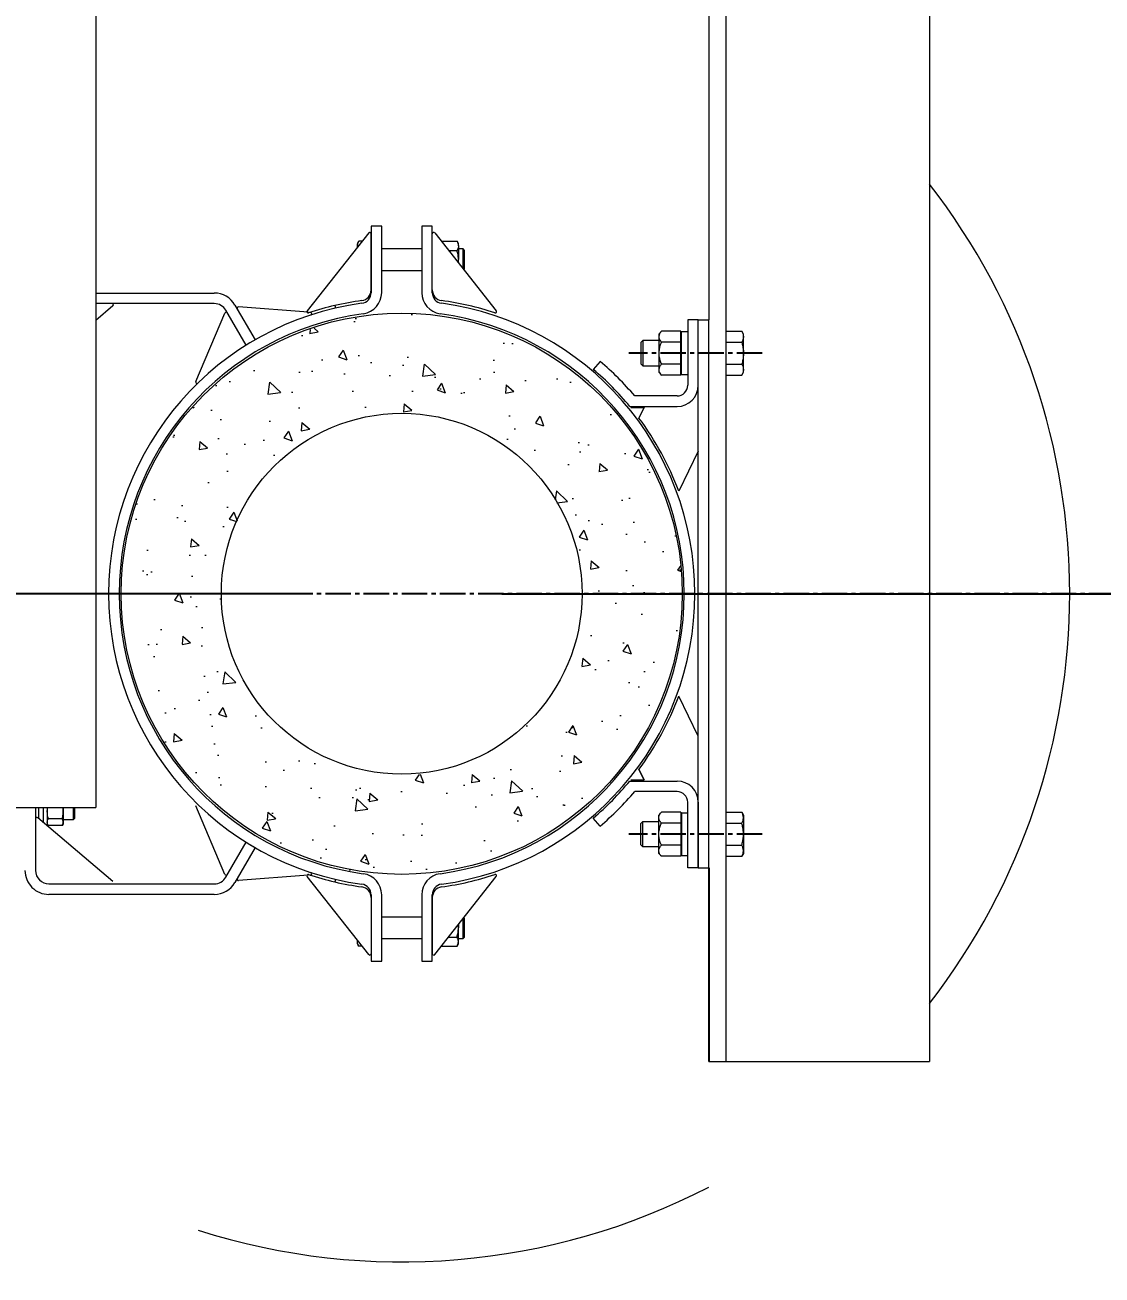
# Model space of a CAD drawing. Header units: millimetres. Extents: x 1587714 to 3094800, y -694377 to -413614.
# Drawn here: x 2046606 to 2047412, y -583527 to -582591 of the extents above; entities that cross this region are included whole.
import ezdxf

# ---------------------------------------------------------------- set-up
doc = ezdxf.new("R2010")
doc.units = ezdxf.units.MM
doc.linetypes.add('CENTER2', pattern=[28.575, 19.05, -3.175, 3.175, -3.175])
for name, color, linetype in [('0_EJES', 1, 'CENTER2'), ('M0_EQUIPOS', 7, 'Continuous'), ('M2_PLBULONES', 2, 'Continuous')]:
    doc.layers.add(name, color=color, linetype=linetype)
doc.styles.add('SIMPLEX', font='simplex.shx', dxfattribs={"width": 0.75})
doc.dimstyles.new('MSF-DIM1-50', dxfattribs={"dimscale": 50, "dimtxt": 3, "dimasz": 3.5, "dimexe": 1.5, "dimexo": 1.5, "dimgap": 1, "dimtad": 1, "dimdec": 3, "dimdsep": 46, "dimtxsty": 'SIMPLEX', "dimcen": 1.5, "dimclrd": 251, "dimclre": 251, "dimclrt": 7, "dimaunit": 1, "dimadec": 3, "dimazin": 0, "dimtfac": 1, "dimtdec": 3, "dimtmove": 0, "dimatfit": 3, "dimfxl": 1, "dimtolj": 1, "dimtzin": 0, "dimarcsym": 0})

# ---------------------------------------------------------------- blocks, each defined once
blk = doc.blocks.new('*D121')
at = {"color": 251, "lineweight": -2}
for p, q in [((2046962.72, -583017.06), (2049123.39, -583017.06)), ((2049048.39, -583192.06), (2049048.39, -584482.06)), ((2046962.72, -584657.06), (2049123.39, -584657.06))]:
    blk.add_line(p, q, dxfattribs=at)
at = {"color": 251}
for points in [[(2049019.22, -583192.06), (2049077.55, -583192.06), (2049048.39, -583017.06)], [(2049019.22, -584482.06), (2049077.55, -584482.06), (2049048.39, -584657.06)]]:
    blk.add_solid(points, dxfattribs=at)
at = {"layer": 'Defpoints', "color": 0}
for p in [(2046887.72, -583017.06), (2046887.72, -584657.06), (2049048.39, -584657.06)]:
    blk.add_point(p, dxfattribs=at)
at = {"color": 7, "insert": (2048923.39, -583837.06), "char_height": 150, "attachment_point": 5, "rotation": 90, "style": 'SIMPLEX'}
blk.add_mtext('\\A1;1640', dxfattribs=at)
blk = doc.blocks.new('*D122')
at = {"color": 251, "lineweight": -2}
for p, q in [((2046812.72, -583017.06), (2045192.72, -583017.06)), ((2045267.72, -583192.06), (2045267.72, -587982.06)), ((2046812.72, -588157.06), (2045192.72, -588157.06))]:
    blk.add_line(p, q, dxfattribs=at)
at = {"color": 251}
for points in [[(2045238.55, -583192.06), (2045296.88, -583192.06), (2045267.72, -583017.06)], [(2045238.55, -587982.06), (2045296.88, -587982.06), (2045267.72, -588157.06)]]:
    blk.add_solid(points, dxfattribs=at)
at = {"layer": 'Defpoints', "color": 0}
for p in [(2046887.72, -583017.06), (2045267.72, -588157.06), (2046887.72, -588157.06)]:
    blk.add_point(p, dxfattribs=at)
at = {"color": 7, "insert": (2045142.72, -585587.06), "char_height": 150, "attachment_point": 5, "rotation": 90, "style": 'SIMPLEX'}
blk.add_mtext('\\A1;5140', dxfattribs=at)

msp = doc.modelspace()

# ---------------------------------------------------------------- hatches: boundary and pattern name
at = {"layer": 'M0_EQUIPOS', "linetype": 'Continuous', "lineweight": 15}
h = msp.add_hatch(dxfattribs=at)
h.set_pattern_fill('AR-CONC', color=1, scale=0.4, angle=-90, style=0)
h.set_pattern_definition([(320, (2036675.454, -572427.037), (-6.37563, -72.87387), [7.62, -83.82]), (265, (2036675.454, -572427.04), (76.42266, 14.09713), [6.096, -67.056]), (10.451, (2036674.92, -572433.11), (70.04668, -58.777), [6.476, -71.236]), (316.1842, (2036695.77, -572427.04), (-16.81693, -108.4316), [11.43, -125.73]), (6.6356, (2036694.37, -572436.07), (98.9702, -94.9617), [9.714, -106.854]), (261.184, (2036695.77, -572427.04), (98.97005, -94.96184), [9.144, -100.584]), (291, (2036690.694, -572437.197), (-40.9062, -60.64595), [7.62, -83.82]), (236, (2036690.694, -572437.2), (73.6752, -24.7208), [6.096, -67.056]), (341.4514, (2036687.285, -572442.25), (32.76914, -85.3666), [6.476, -71.236]), (307.5, (2036675.454, -572427.037), (33.822016, -1.23544), [0, -66.2432, 0, -68.072, 0, -67.31]), (277.5, (2036675.454, -572427.037), (40.07223, -26.727865), [0, -38.8112, 0, -64.7192, 0, -25.654]), (237.5, (2036675.454, -572404.38), (-2.2915, -54.23624), [0, -25.4, 0, -79.248, 0, -105.156]), (227.5, (2036675.454, -572394.22), (10.1706, -59.25167), [0, -33.02, 0, -52.6288, 0, -74.676])])
h.paths.add_polyline_path([(2047097.7185, -583017.058), (2047022.7176, -583017.058, -0.41600678), (2046887.7201, -583152.884), (2046887.7201, -583227.884, 0.41536608)])
h.paths.add_polyline_path([(2047022.7176, -583017.058), (2047097.7185, -583017.058, 0.41306198), (2046887.7201, -582807.884), (2046887.7201, -582882.884, -0.41242261)])
h.paths.add_polyline_path([(2046887.7201, -582882.884), (2046887.7201, -582807.884, 0.41306198), (2046677.7218, -583017.058), (2046752.7227, -583017.058, -0.41242261)])
h.paths.add_polyline_path([(2046752.7227, -583017.058), (2046677.7218, -583017.058, 0.41536608), (2046887.7201, -583227.884), (2046887.7201, -583152.884, -0.41600678)])

# ---------------------------------------------------------------- linework, layer by layer
msp.add_line((2047117.6201, -583222.0593), (2047117.6201, -583367.0593))
at = {"layer": '0_EJES'}
for p, q in [((2047157.5142, -582837.0538), (2047057.7362, -582837.0538)), ((2047506.9092, -583017.058), (2046268.5311, -583017.058)), ((2047157.5142, -583197.0621), (2047057.7362, -583197.0621))]:
    msp.add_line(p, q, dxfattribs=at)
at = {"layer": 'M0_EQUIPOS', "linetype": 'Continuous', "lineweight": 15}
for p, q in [((2047130.3202, -574747.0566), (2047130.3202, -583367.0593)), ((2047117.6201, -575302.0565), (2047117.6201, -582812.0559)), ((2047282.7201, -581272.6066), (2047282.7201, -583367.0593)), ((2046658.7201, -581612.0578), (2046658.7201, -583177.058)), ((2046872.7201, -582742.0579), (2046864.8201, -582742.0579)), ((2046864.8201, -582742.0579), (2046864.8201, -582791.7673)), ((2046872.7201, -582791.7673), (2046872.7201, -582742.0579)), ((2046902.7201, -582742.0579), (2046902.7201, -582791.7673)), ((2046910.6201, -582742.0579), (2046902.7201, -582742.0579)), ((2046910.6201, -582791.7673), (2046910.6201, -582742.0579)), ((2046863.0358, -582747.0409), (2046816.9229, -582805.3452)), ((2046864.8201, -582789.7488), (2046864.8201, -582747.6613)), ((2046910.6202, -582789.7488), (2046910.6202, -582747.6613)), ((2046912.4045, -582747.0409), (2046958.5174, -582805.3452)), ((2046658.7201, -582792.058), (2046747.3856, -582792.058)), ((2046747.3856, -582799.958), (2046658.7201, -582799.958)), ((2046671.5376, -582801.7211), (2046658.7201, -582812.5733)), ((2046733.5512, -582858.2648), (2046755.394, -582807.0301)), ((2046771.179, -582831.1695), (2046756.0458, -582804.958)), ((2046762.8874, -582801.008), (2046777.948, -582827.0937)), ((2046817.6398, -582806.4092), (2046765.5668, -582802.4269)), ((2046819.3958, -582806.5435), (2046819.1981, -582806.5282)), ((2046837.7365, -582801.6936), (2046837.3773, -582801.4576)), ((2047101.8199, -582812.0571), (2047101.8199, -582861.013)), ((2047109.7199, -582812.0571), (2047101.8199, -582812.0571)), ((2047109.7199, -582861.013), (2047109.7199, -582812.0571)), ((2047109.7201, -582812.0571), (2047109.7199, -582812.0571)), ((2047109.7201, -583222.0569), (2047109.7201, -582812.0566)), ((2047109.7201, -582812.0566), (2047117.6201, -582812.0566)), ((2047117.6201, -583222.0569), (2047117.6201, -582812.0566)), ((2047109.7201, -582827.5285), (2047109.7199, -582827.5285)), ((2047036.2222, -582843.1682), (2047031.1059, -582849.1878)), ((2047109.7199, -582846.5787), (2047109.7201, -582846.5787)), ((2047093.8199, -582869.0129), (2047062.1216, -582869.0129)), ((2047058.4397, -582876.9131), (2047093.8201, -582876.9131)), ((2047059.1196, -582877.7403), (2047069.1192, -582877.7403)), ((2047065.2727, -582885.6229), (2047069.1193, -582877.7403)), ((2047069.1192, -582877.7403), (2047065.2727, -582885.6229)), ((2047109.7201, -582910.3745), (2047095.0968, -582940.3414)), ((2047109.7201, -583123.7414), (2047095.0968, -583093.7745)), ((2047065.2727, -583148.493), (2047069.1193, -583156.3756)), ((2047069.1192, -583156.3756), (2047065.2727, -583148.493)), ((2047058.4397, -583157.2028), (2047093.8201, -583157.2028)), ((2047059.1196, -583156.3756), (2047069.1192, -583156.3756)), ((2047093.8199, -583165.103), (2047062.1216, -583165.103)), ((2047101.8199, -583222.0588), (2047101.8199, -583173.1029)), ((2047109.7199, -583173.1029), (2047109.7199, -583222.0588)), ((2046598.7201, -583177.058), (2046658.7201, -583177.058)), ((2046613.6201, -583177.058), (2046613.6201, -583224.158)), ((2046755.394, -583227.0858), (2046733.5512, -583175.8512)), ((2046613.6202, -583185.5149), (2046613.6202, -583224.158)), ((2046671.5377, -583232.3948), (2046615.2663, -583184.7517)), ((2047036.2222, -583190.9477), (2047031.1059, -583184.9282)), ((2047109.7199, -583187.5373), (2047109.7201, -583187.5373)), ((2046756.0458, -583229.158), (2046771.179, -583202.9465)), ((2046777.948, -583207.0223), (2046762.8874, -583233.108)), ((2047109.7201, -583206.5874), (2047109.7199, -583206.5874)), ((2046817.6398, -583227.7067), (2046765.5668, -583231.6891)), ((2046863.0358, -583287.0747), (2046816.9229, -583228.7709)), ((2046819.1981, -583227.5874), (2046819.3958, -583227.5721)), ((2046912.4045, -583287.0747), (2046958.5174, -583228.7709)), ((2047109.7199, -583222.0588), (2047101.8199, -583222.0588)), ((2047109.7201, -583222.0588), (2047109.7199, -583222.0588)), ((2047109.7201, -583222.0593), (2047117.6201, -583222.0593)), ((2046623.6201, -583234.158), (2046747.3856, -583234.158)), ((2046837.3774, -583232.6581), (2046837.7365, -583232.4225)), ((2046747.3856, -583242.058), (2046623.6201, -583242.058)), ((2046864.8201, -583242.3483), (2046864.8201, -583292.0577)), ((2046864.8201, -583244.3673), (2046864.8201, -583286.4548)), ((2046872.7201, -583292.0577), (2046872.7201, -583242.3483)), ((2046902.7201, -583242.3483), (2046902.7201, -583292.0577)), ((2046910.6201, -583292.0577), (2046910.6201, -583242.3483)), ((2046910.6202, -583244.3673), (2046910.6202, -583286.4548)), ((2046864.8201, -583292.0577), (2046872.7201, -583292.0577)), ((2046902.7201, -583292.0577), (2046910.6201, -583292.0577)), ((2047117.6201, -583367.0593), (2047282.7201, -583367.0593))]:
    msp.add_line(p, q, dxfattribs=at)
at = {"layer": 'M0_EQUIPOS', "color": 1, "linetype": 'Continuous', "lineweight": 15}
for radius in [210, 135]:
    msp.add_circle((2046887.7201, -583017.058), radius, dxfattribs=at)
for start, end in [(322.1855067, 37.8144933), (252.2695684, 297.3742021)]:
    msp.add_arc((2046887.7201, -583017.058), 500, start, end, dxfattribs=at)
at = {"layer": 'M0_EQUIPOS', "linetype": 'Continuous', "lineweight": 15}
for centre, radius, start, end in [((2046863.8201, -582747.6611), 1, 0, 141.6596172), ((2046911.6202, -582747.6611), 1, 38.3403828, 180), ((2046856.8201, -582789.7486), 8, 277.7412321, 0.000004), ((2046918.6202, -582789.7486), 8, 179.999996, 262.2587679), ((2046887.7201, -583017.058), 219.4, 97.8097349, 262.1902651), ((2046747.3856, -582809.958), 17.9, 29.9999926, 89.9999999), ((2046887.7201, -583017.058), 221.4, 97.7412321, 108.3491261), ((2046856.8201, -582791.7671), 8, 277.8097349, 0), ((2046856.8201, -582791.7671), 15.9, 277.8097349, 0), ((2046918.6201, -582791.7671), 15.9, 180, 262.1902651), ((2046918.6201, -582791.7671), 8, 180, 262.1902651), ((2046887.7201, -583017.058), 219.4, 277.8097349, 82.1902651), ((2046887.7201, -583017.058), 221.4, 71.6508739, 82.2587679), ((2046670.8915, -582800.958), 1, 310.2534754, 89.9999997), ((2046887.7201, -583017.058), 211.5, 97.8097349, 262.1902651), ((2046747.3856, -582809.958), 10, 29.9999926, 89.9999999), ((2046756.3139, -582807.4223), 1, 29.9999926, 156.9100456), ((2046765.4335, -582803.4179), 1, 82.3420659, 209.9999926), ((2046817.7072, -582805.9657), 1, 141.6596172, 288.3491261), ((2046819.3195, -582807.5406), 1, 288.0801786, 85.6267058), ((2046837.187, -582802.5292), 1, 283.2545771, 56.6732094), ((2046887.7201, -583017.058), 211.5, 277.8097349, 82.1902651), ((2046957.7331, -582805.9657), 1, 251.6508739, 38.3403828), ((2046887.7201, -583017.058), 219.4, 120.0217526, 122.0852789), ((2046887.7199, -583017.8838), 229.3, 40.4843782, 49.6366166), ((2046887.7201, -583017.884), 221.4, 39.5480144, 49.6366854), ((2046734.4711, -582858.6569), 1, 156.9100456, 314.0529135), ((2047093.8199, -582861.013), 15.9, 270, 0), ((2047093.8199, -582861.013), 8, 270, 0), ((2046887.7201, -583017.884), 221.4, 20.5018773, 36.6829071), ((2046887.7201, -583016.232), 221.4, 323.3170929, 339.4981227), ((2046887.7201, -583016.232), 221.4, 310.3633146, 320.4519856), ((2047093.8199, -583173.1029), 15.9, 0, 90), ((2046887.7199, -583016.2321), 229.3, 310.3633834, 319.5156218), ((2047093.8199, -583173.1029), 8, 0, 90), ((2046614.6202, -583185.5149), 1, 49.7465293, 180.0000051), ((2046614.6202, -583185.5149), 1, 49.7465148, 179.9999906), ((2046887.7201, -583017.058), 219.4, 237.9147213, 239.9782476), ((2046623.6201, -583224.158), 17.9, 179.9999999, 270.0000034), ((2046623.6201, -583224.158), 10, 180.000017, 269.9999888), ((2046623.6202, -583224.158), 10, 180.0000051, 222.9389783), ((2046747.3856, -583224.158), 10, 269.9999999, 330.0000072), ((2046756.3139, -583226.6937), 1, 203.0899542, 330.0000072), ((2046817.7072, -583228.1502), 1, 71.6508739, 218.3403828), ((2046887.7201, -583017.058), 221.4, 251.6508739, 262.2587679), ((2046819.3195, -583226.5753), 1, 274.3732944, 71.9198216), ((2046856.8201, -583242.3488), 15.9, 0, 82.1902651), ((2046918.6201, -583242.3488), 15.9, 97.8097349, 180), ((2046887.7201, -583017.058), 221.4, 277.7412321, 288.3491261), ((2046957.7331, -583228.1502), 1, 321.6596172, 108.3491261), ((2046747.3856, -583224.158), 17.9, 269.9999999, 330.0000072), ((2046765.4335, -583230.698), 1, 150.0000072, 277.6579339), ((2046837.187, -583231.5867), 1, 303.3267906, 76.7454229), ((2046856.8201, -583244.3673), 8, 359.999996, 82.2587679), ((2046856.8201, -583242.3488), 8, 0, 82.1902651), ((2046918.6201, -583242.3488), 8, 97.8097349, 180), ((2046918.6202, -583244.3673), 8, 97.7412321, 180.000004), ((2046863.8201, -583286.4548), 1, 218.3403828, 0), ((2046911.6202, -583286.4548), 1, 180, 321.6596172)]:
    msp.add_arc(centre, radius, start, end, dxfattribs=at)
at = {"layer": 'M2_PLBULONES', "linetype": 'Continuous', "lineweight": 15}
for p, q in [((2046855.5719, -582753.2016), (2046854.5001, -582755.058)), ((2046854.5001, -582755.058), (2046854.5001, -582756.6659)), ((2046854.5001, -582756.6659), (2046854.5001, -582757.8331)), ((2046858.1633, -582753.2016), (2046855.5719, -582753.2016)), ((2046902.7201, -582759.0581), (2046872.7201, -582759.0581)), ((2046917.277, -582753.2016), (2046929.1107, -582753.2016)), ((2046922.7565, -582760.1296), (2046929.1107, -582760.1296)), ((2046930.1825, -582755.058), (2046929.1107, -582753.2016)), ((2046930.1825, -582756.6659), (2046930.1825, -582755.058)), ((2046930.1825, -582756.6659), (2046930.1825, -582767.058)), ((2046933.7186, -582759.0581), (2046930.1825, -582759.0581)), ((2046934.8201, -582760.1596), (2046933.7186, -582759.0581)), ((2046933.7186, -582773.9903), (2046933.7186, -582759.0581)), ((2046934.8201, -582773.9564), (2046934.8201, -582760.1596)), ((2046929.9972, -582769.2849), (2046930.1825, -582767.058)), ((2046930.1825, -582769.519), (2046930.1825, -582767.058)), ((2046872.7201, -582775.0579), (2046902.7201, -582775.0579)), ((2046934.1902, -582774.5863), (2046934.8201, -582773.9564)), ((2047068.2363, -582827.5285), (2047066.7237, -582829.0415)), ((2047080.1539, -582827.5285), (2047068.2363, -582827.5285)), ((2047068.2363, -582827.5285), (2047068.2363, -582846.5787)), ((2047082.0589, -582820.5557), (2047080.1539, -582822.7664)), ((2047080.1539, -582822.7664), (2047080.1539, -582824.6804)), ((2047080.1539, -582824.6804), (2047080.1539, -582837.0538)), ((2047096.6385, -582820.5557), (2047082.0589, -582820.5557)), ((2047096.6385, -582824.6804), (2047096.6385, -582820.5557)), ((2047097.0449, -582822.7664), (2047096.6385, -582822.7664)), ((2047096.6385, -582828.805), (2047096.6385, -582824.6804)), ((2047101.8199, -582821.0011), (2047097.0449, -582821.0011)), ((2047097.0449, -582853.1066), (2047097.0449, -582821.0011)), ((2047130.3202, -582820.5557), (2047142.2572, -582820.5557)), ((2047143.5333, -582822.7664), (2047142.2572, -582820.5557)), ((2047143.5333, -582824.6804), (2047143.5333, -582822.7664)), ((2047143.5333, -582837.0538), (2047143.5333, -582824.6804)), ((2047066.7237, -582829.0415), (2047066.7237, -582845.0661)), ((2047080.1539, -582837.0538), (2047080.1539, -582849.4273)), ((2047096.6385, -582828.805), (2047082.0589, -582828.805)), ((2047096.6385, -582837.0538), (2047096.6385, -582828.805)), ((2047096.6385, -582845.3026), (2047096.6385, -582837.0538)), ((2047130.3202, -582828.805), (2047142.2572, -582828.805)), ((2047143.5333, -582849.4273), (2047143.5333, -582837.0538)), ((2047066.7237, -582845.0661), (2047068.2363, -582846.5787)), ((2047066.7237, -582845.0661), (2047066.7237, -582845.0695)), ((2047066.7237, -582845.0695), (2047068.2363, -582846.582)), ((2047068.2363, -582846.5787), (2047080.1539, -582846.5787)), ((2047068.2363, -582846.5787), (2047068.2363, -582846.582)), ((2047068.2363, -582846.582), (2047080.1539, -582846.582)), ((2047096.6385, -582845.3026), (2047082.0589, -582845.3026)), ((2047096.6385, -582849.4273), (2047096.6385, -582845.3026)), ((2047130.3202, -582845.3026), (2047142.2572, -582845.3026)), ((2047080.1539, -582849.4273), (2047080.1539, -582851.3413)), ((2047080.1539, -582851.3413), (2047082.0589, -582853.5514)), ((2047080.1539, -582851.3413), (2047080.1539, -582851.3446)), ((2047096.6385, -582853.5514), (2047082.0589, -582853.5514)), ((2047096.6385, -582853.5548), (2047082.0589, -582853.5548)), ((2047096.6385, -582853.5514), (2047096.6385, -582849.4273)), ((2047096.6385, -582851.3413), (2047097.0449, -582851.3413)), ((2047096.6385, -582851.3446), (2047097.0449, -582851.3446)), ((2047096.6385, -582853.5548), (2047096.6385, -582853.5514)), ((2047097.0449, -582853.1066), (2047101.8199, -582853.1066)), ((2047097.0449, -582853.1099), (2047097.0449, -582853.1066)), ((2047097.0449, -582853.1099), (2047101.8199, -582853.1099)), ((2047130.3202, -582853.5514), (2047142.2572, -582853.5514)), ((2047142.2572, -582853.5514), (2047143.5333, -582851.3413)), ((2047143.5333, -582851.3413), (2047143.5333, -582849.4273)), ((2046615.7201, -583177.058), (2046615.7201, -583185.136)), ((2046619.2201, -583177.058), (2046619.2201, -583188.0993)), ((2046622.3952, -583177.058), (2046622.3952, -583190.7875)), ((2046634.3951, -583177.058), (2046634.3951, -583180.2129)), ((2046634.3951, -583180.2129), (2046634.3951, -583188.0072)), ((2046641.7561, -583177.058), (2046641.7561, -583186.213)), ((2046642.7201, -583177.058), (2046642.7201, -583185.249)), ((2047080.1539, -583182.7746), (2047082.0589, -583180.5645)), ((2047080.1539, -583182.7746), (2047080.1539, -583182.7713)), ((2047080.1539, -583184.6886), (2047080.1539, -583182.7746)), ((2047096.6385, -583180.5611), (2047082.0589, -583180.5611)), ((2047096.6385, -583180.5645), (2047082.0589, -583180.5645)), ((2047096.6385, -583180.5611), (2047096.6385, -583180.5645)), ((2047096.6385, -583180.5645), (2047096.6385, -583184.6886)), ((2047096.6385, -583182.7713), (2047097.0449, -583182.7713)), ((2047096.6385, -583182.7746), (2047097.0449, -583182.7746)), ((2047097.0449, -583181.006), (2047101.8199, -583181.006)), ((2047097.0449, -583181.006), (2047097.0449, -583181.0094)), ((2047097.0449, -583181.0094), (2047101.8199, -583181.0094)), ((2047097.0449, -583181.0094), (2047097.0449, -583213.1148)), ((2047130.3202, -583180.5645), (2047142.2572, -583180.5645)), ((2047142.2572, -583180.5645), (2047143.5333, -583182.7746)), ((2047143.5333, -583182.7746), (2047143.5333, -583184.6886)), ((2046623.199, -583190.6052), (2046622.3952, -583189.2129)), ((2046633.5913, -583185.4091), (2046623.199, -583185.4091)), ((2046633.5913, -583190.6052), (2046623.199, -583190.6052)), ((2046634.3951, -583189.2129), (2046633.5913, -583190.6052)), ((2046641.7561, -583186.213), (2046634.3951, -583186.213)), ((2046634.3951, -583188.0072), (2046634.3951, -583189.2129)), ((2046642.7201, -583185.249), (2046641.7561, -583186.213)), ((2047066.7237, -583189.0465), (2047068.2363, -583187.5339)), ((2047066.7237, -583189.0498), (2047068.2363, -583187.5373)), ((2047066.7237, -583189.0498), (2047066.7237, -583189.0465)), ((2047066.7237, -583205.0744), (2047066.7237, -583189.0498)), ((2047068.2363, -583187.5339), (2047080.1539, -583187.5339)), ((2047068.2363, -583187.5373), (2047068.2363, -583187.5339)), ((2047068.2363, -583187.5373), (2047080.1539, -583187.5373)), ((2047068.2363, -583206.5874), (2047068.2363, -583187.5373)), ((2047080.1539, -583197.0621), (2047080.1539, -583184.6886)), ((2047096.6385, -583188.8133), (2047082.0589, -583188.8133)), ((2047096.6385, -583184.6886), (2047096.6385, -583188.8133)), ((2047096.6385, -583188.8133), (2047096.6385, -583197.0621)), ((2047130.3202, -583188.8133), (2047142.2572, -583188.8133)), ((2047143.5333, -583184.6886), (2047143.5333, -583197.0621)), ((2047080.1539, -583209.4355), (2047080.1539, -583197.0621)), ((2047096.6385, -583197.0621), (2047096.6385, -583205.3109)), ((2047143.5333, -583197.0621), (2047143.5333, -583209.4355)), ((2047068.2363, -583206.5874), (2047066.7237, -583205.0744)), ((2047080.1539, -583206.5874), (2047068.2363, -583206.5874)), ((2047080.1539, -583211.3496), (2047080.1539, -583209.4355)), ((2047082.0589, -583213.5602), (2047080.1539, -583211.3496)), ((2047096.6385, -583205.3109), (2047082.0589, -583205.3109)), ((2047096.6385, -583205.3109), (2047096.6385, -583209.4355)), ((2047096.6385, -583209.4355), (2047096.6385, -583213.5602)), ((2047097.0449, -583211.3496), (2047096.6385, -583211.3496)), ((2047130.3202, -583205.3109), (2047142.2572, -583205.3109)), ((2047143.5333, -583211.3496), (2047142.2572, -583213.5602)), ((2047143.5333, -583209.4355), (2047143.5333, -583211.3496)), ((2047096.6385, -583213.5602), (2047082.0589, -583213.5602)), ((2047101.8199, -583213.1148), (2047097.0449, -583213.1148)), ((2047130.3202, -583213.5602), (2047142.2572, -583213.5602)), ((2046902.7201, -583259.0577), (2046872.7201, -583259.0577)), ((2046930.1825, -583264.5966), (2046930.1825, -583267.058)), ((2046930.1825, -583277.4502), (2046930.1825, -583267.058)), ((2046933.7186, -583275.0584), (2046933.7186, -583260.1258)), ((2046934.8201, -583260.1592), (2046934.1902, -583259.5297)), ((2046934.8201, -583273.9569), (2046934.8201, -583260.1592)), ((2046854.5001, -583276.2829), (2046854.5001, -583277.4502)), ((2046872.7201, -583275.0584), (2046902.7201, -583275.0584)), ((2046922.7565, -583273.9865), (2046929.1107, -583273.9865)), ((2046930.1825, -583275.0584), (2046933.7186, -583275.0584)), ((2046933.7186, -583275.0584), (2046934.8201, -583273.9569)), ((2046854.5001, -583279.0581), (2046854.5001, -583277.4502)), ((2046854.5001, -583279.0581), (2046855.5719, -583280.914)), ((2046858.1633, -583280.914), (2046855.5719, -583280.914)), ((2046917.277, -583280.914), (2046929.1107, -583280.914)), ((2046929.1107, -583280.914), (2046930.1825, -583279.0581)), ((2046930.1825, -583279.0581), (2046930.1825, -583277.4502))]:
    msp.add_line(p, q, dxfattribs=at)
for points, knots in [([(2046854.6336, -582757.6643), (2046854.6086, -582757.6034), (2046854.4745, -582757.276), (2046854.4886, -582756.9396), (2046854.5001, -582756.6659)], [0, 0, 0, 0, 0.1860881, 1, 1, 1, 1]), ([(2046854.5001, -582756.6659), (2046854.5364, -582756.2069), (2046854.6095, -582755.2821), (2046855.0639, -582754.128), (2046855.441, -582753.4404), (2046855.5719, -582753.2016)], [0, 0, 0, 0, 0.3913882, 0.78864398, 1, 1, 1, 1]), ([(2046929.1107, -582753.2016), (2046929.2725, -582753.4925), (2046929.9008, -582754.622), (2046930.0625, -582755.7949), (2046930.1825, -582756.6659)], [0, 0, 0, 0, 0.25751689, 1, 1, 1, 1]), ([(2046930.1825, -582756.6659), (2046930.1666, -582756.9808), (2046930.1074, -582758.1535), (2046929.5318, -582759.2948), (2046929.1107, -582760.1296)], [0, 0, 0, 0, 0.26861965, 1, 1, 1, 1]), ([(2046930.1825, -582767.058), (2046930.1813, -582766.8937), (2046930.1716, -582765.6501), (2046929.9374, -582763.3052), (2046929.388, -582761.1946), (2046929.1107, -582760.1296)], [0, 0, 0, 0, 0.07014042, 0.53076672, 1, 1, 1, 1]), ([(2047082.0589, -582820.5557), (2047081.5585, -582821.1972), (2047080.5396, -582822.5034), (2047080.1576, -582823.9287), (2047080.154, -582824.661), (2047080.1539, -582824.6804)], [0, 0, 0, 0, 0.48435683, 0.98634562, 1, 1, 1, 1]), ([(2047080.1539, -582824.6804), (2047080.2264, -582825.2578), (2047080.374, -582826.4335), (2047081.2285, -582827.7999), (2047081.8718, -582828.5785), (2047082.0589, -582828.805)], [0, 0, 0, 0, 0.4063147, 0.82726372, 1, 1, 1, 1]), ([(2047142.2572, -582820.5557), (2047142.6139, -582821.2256), (2047143.3338, -582822.5776), (2047143.4664, -582823.9753), (2047143.5333, -582824.6804)], [0, 0, 0, 0, 0.49546792, 1, 1, 1, 1]), ([(2047143.5333, -582824.6804), (2047143.5318, -582824.7781), (2047143.5204, -582825.518), (2047143.2415, -582826.9148), (2047142.5873, -582828.1711), (2047142.2572, -582828.805)], [0, 0, 0, 0, 0.07011792, 0.53079256, 1, 1, 1, 1]), ([(2047082.0589, -582828.805), (2047081.7759, -582829.5033), (2047081.1062, -582831.1557), (2047080.3343, -582833.9092), (2047080.2146, -582835.9969), (2047080.1539, -582837.0538)], [0, 0, 0, 0, 0.26542043, 0.6280806, 1, 1, 1, 1]), ([(2047080.1539, -582837.0538), (2047080.156, -582837.2427), (2047080.1693, -582838.4788), (2047080.482, -582840.7856), (2047081.244, -582843.3342), (2047081.8575, -582844.816), (2047082.0589, -582845.3026)], [0, 0, 0, 0, 0.06650506, 0.43529364, 0.81456483, 1, 1, 1, 1]), ([(2047142.2572, -582828.805), (2047142.5308, -582829.8395), (2047143.0806, -582831.9182), (2047143.4767, -582834.6916), (2047143.518, -582836.4126), (2047143.5333, -582837.0538)], [0, 0, 0, 0, 0.38329827, 0.77023364, 1, 1, 1, 1]), ([(2047143.5333, -582837.0538), (2047143.4898, -582838.1505), (2047143.4022, -582840.3606), (2047142.8591, -582843.1087), (2047142.411, -582844.7421), (2047142.2572, -582845.3026)], [0, 0, 0, 0, 0.39285232, 0.79166861, 1, 1, 1, 1]), ([(2047082.0589, -582845.3026), (2047081.5585, -582845.9439), (2047080.5395, -582847.2499), (2047080.1576, -582848.6769), (2047080.154, -582849.4079), (2047080.1539, -582849.4273)], [0, 0, 0, 0, 0.48433326, 0.98632138, 1, 1, 1, 1]), ([(2047142.2572, -582845.3026), (2047142.6139, -582845.9725), (2047143.3338, -582847.3247), (2047143.4664, -582848.7222), (2047143.5333, -582849.4273)], [0, 0, 0, 0, 0.4954436, 1, 1, 1, 1]), ([(2047080.1539, -582849.4273), (2047080.2264, -582850.0045), (2047080.374, -582851.18), (2047081.2285, -582852.5463), (2047081.8718, -582853.3249), (2047082.0589, -582853.5514)], [0, 0, 0, 0, 0.40627439, 0.82725876, 1, 1, 1, 1]), ([(2047143.5333, -582849.4273), (2047143.5318, -582849.525), (2047143.5204, -582850.2652), (2047143.2415, -582851.6609), (2047142.5873, -582852.9174), (2047142.2572, -582853.5514)], [0, 0, 0, 0, 0.07009525, 0.53077921, 1, 1, 1, 1]), ([(2046622.3952, -583180.2129), (2046622.401, -583179.7397), (2046622.4142, -583178.6735), (2046622.6618, -583177.6354), (2046622.7995, -583177.058)], [0, 0, 0, 0, 0.443815719, 1, 1, 1, 1]), ([(2046623.199, -583185.4091), (2046623.0776, -583184.9729), (2046622.6065, -583183.2791), (2046622.4852, -583181.5194), (2046622.3952, -583180.2129)], [0, 0, 0, 0, 0.25754939, 1, 1, 1, 1]), ([(2046633.5913, -583185.4091), (2046633.7126, -583184.9729), (2046634.1838, -583183.2791), (2046634.3051, -583181.5194), (2046634.3951, -583180.2129)], [0, 0, 0, 0, 0.25755045, 1, 1, 1, 1]), ([(2046634.3951, -583180.2129), (2046634.3893, -583179.7397), (2046634.3761, -583178.6735), (2046634.1285, -583177.6354), (2046633.9907, -583177.058)], [0, 0, 0, 0, 0.44381492, 1, 1, 1, 1]), ([(2047080.1539, -583184.6886), (2047080.2264, -583184.1114), (2047080.374, -583182.936), (2047081.2285, -583181.5696), (2047081.8718, -583180.791), (2047082.0589, -583180.5645)], [0, 0, 0, 0, 0.40627439, 0.82725876, 1, 1, 1, 1]), ([(2047143.5333, -583184.6886), (2047143.5318, -583184.5909), (2047143.5204, -583183.8507), (2047143.2415, -583182.455), (2047142.5873, -583181.1985), (2047142.2572, -583180.5645)], [0, 0, 0, 0, 0.07009525, 0.53077921, 1, 1, 1, 1]), ([(2046622.3952, -583188.0072), (2046622.3961, -583187.9456), (2046622.4033, -583187.4792), (2046622.579, -583186.5999), (2046622.9911, -583185.8085), (2046623.199, -583185.4091)], [0, 0, 0, 0, 0.07008104, 0.53077778, 1, 1, 1, 1]), ([(2046623.199, -583190.6052), (2046622.9743, -583190.1833), (2046622.5208, -583189.3317), (2046622.4373, -583188.4513), (2046622.3952, -583188.0072)], [0, 0, 0, 0, 0.4954519, 1, 1, 1, 1]), ([(2046634.3951, -583188.0072), (2046634.3942, -583187.9456), (2046634.3869, -583187.4792), (2046634.2113, -583186.5999), (2046633.7992, -583185.8085), (2046633.5913, -583185.4091)], [0, 0, 0, 0, 0.070081097, 0.530777809, 1, 1, 1, 1]), ([(2046633.5913, -583190.6052), (2046633.816, -583190.1833), (2046634.2695, -583189.3317), (2046634.353, -583188.4513), (2046634.3951, -583188.0072)], [0, 0, 0, 0, 0.49545254, 1, 1, 1, 1]), ([(2047082.0589, -583188.8133), (2047081.5585, -583188.172), (2047080.5395, -583186.866), (2047080.1576, -583185.439), (2047080.154, -583184.708), (2047080.1539, -583184.6886)], [0, 0, 0, 0, 0.48433326, 0.98632138, 1, 1, 1, 1]), ([(2047080.1539, -583197.0621), (2047080.156, -583196.8732), (2047080.1693, -583195.6371), (2047080.482, -583193.3303), (2047081.244, -583190.7818), (2047081.8575, -583189.2999), (2047082.0589, -583188.8133)], [0, 0, 0, 0, 0.06650506, 0.43529364, 0.81456483, 1, 1, 1, 1]), ([(2047142.2572, -583188.8133), (2047142.6139, -583188.1434), (2047143.3338, -583186.7913), (2047143.4664, -583185.3938), (2047143.5333, -583184.6886)], [0, 0, 0, 0, 0.4954436, 1, 1, 1, 1]), ([(2047143.5333, -583197.0621), (2047143.4898, -583195.9654), (2047143.4022, -583193.7554), (2047142.8591, -583191.0073), (2047142.411, -583189.3738), (2047142.2572, -583188.8133)], [0, 0, 0, 0, 0.39285232, 0.79166861, 1, 1, 1, 1]), ([(2047082.0589, -583205.3109), (2047081.7759, -583204.6126), (2047081.1062, -583202.9603), (2047080.3343, -583200.2067), (2047080.2146, -583198.1191), (2047080.1539, -583197.0621)], [0, 0, 0, 0, 0.26542043, 0.6280806, 1, 1, 1, 1]), ([(2047142.2572, -583205.3109), (2047142.5308, -583204.2765), (2047143.0806, -583202.1978), (2047143.4767, -583199.4243), (2047143.518, -583197.7033), (2047143.5333, -583197.0621)], [0, 0, 0, 0, 0.38329827, 0.77023364, 1, 1, 1, 1]), ([(2047080.1539, -583209.4355), (2047080.2264, -583208.8581), (2047080.374, -583207.6824), (2047081.2285, -583206.316), (2047081.8718, -583205.5374), (2047082.0589, -583205.3109)], [0, 0, 0, 0, 0.4063147, 0.82726372, 1, 1, 1, 1]), ([(2047082.0589, -583213.5602), (2047081.5585, -583212.9187), (2047080.5396, -583211.6125), (2047080.1576, -583210.1872), (2047080.154, -583209.4549), (2047080.1539, -583209.4355)], [0, 0, 0, 0, 0.48435683, 0.98634562, 1, 1, 1, 1]), ([(2047143.5333, -583209.4355), (2047143.5318, -583209.3378), (2047143.5204, -583208.5979), (2047143.2415, -583207.2011), (2047142.5873, -583205.9448), (2047142.2572, -583205.3109)], [0, 0, 0, 0, 0.07011792, 0.53079256, 1, 1, 1, 1]), ([(2047142.2572, -583213.5602), (2047142.6139, -583212.8903), (2047143.3338, -583211.5383), (2047143.4664, -583210.1407), (2047143.5333, -583209.4355)], [0, 0, 0, 0, 0.49546792, 1, 1, 1, 1]), ([(2046929.1107, -583273.9865), (2046929.4103, -583272.8611), (2046930.0148, -583270.59), (2046930.1263, -583268.2423), (2046930.1825, -583267.058)], [0, 0, 0, 0, 0.49554734, 1, 1, 1, 1]), ([(2046930.1825, -583267.058), (2046930.1822, -583266.8936), (2046930.1804, -583266.145), (2046930.0815, -583265.4017), (2046930.0043, -583264.8217)], [0, 0, 0, 0, 0.21964637, 1, 1, 1, 1]), ([(2046854.5001, -583277.4502), (2046854.5003, -583277.3682), (2046854.501, -583277.0414), (2046854.5865, -583276.7162), (2046854.6505, -583276.4727)], [0, 0, 0, 0, 0.25110896, 1, 1, 1, 1]), ([(2046930.1825, -583277.4502), (2046930.1813, -583277.3682), (2046930.1716, -583276.7471), (2046929.9375, -583275.5735), (2046929.388, -583274.5187), (2046929.1107, -583273.9865)], [0, 0, 0, 0, 0.070082638, 0.530790676, 1, 1, 1, 1]), ([(2046855.5719, -583280.914), (2046855.2724, -583280.3516), (2046854.6677, -583279.2164), (2046854.5563, -583278.0426), (2046854.5001, -583277.4502)], [0, 0, 0, 0, 0.49538565, 1, 1, 1, 1]), ([(2046929.1107, -583280.914), (2046929.4103, -583280.3516), (2046930.015, -583279.2164), (2046930.1264, -583278.0426), (2046930.1825, -583277.4502)], [0, 0, 0, 0, 0.4953857, 1, 1, 1, 1])]:
    msp.add_open_spline(points, degree=3, knots=knots, dxfattribs=at)

# ---------------------------------------------------------------- dimensions: what is measured, and where the dimension line sits
for base, p2, picture, middle in [((2045267.7157, -588157.058), (2046887.7201, -588157.058), '*D122', (2045142.7157, -585587.058)), ((2049048.3876, -584657.058), (2046887.7201, -584657.058), '*D121', (2048923.3876, -583837.058))]:
    dim = msp.add_linear_dim(base=base, p1=(2046887.7201, -583017.058), p2=p2, angle=90, dimstyle='MSF-DIM1-50')
    dim.commit()
    dim.dimension.update_dxf_attribs({"geometry": picture, "text_midpoint": middle})

doc.saveas('drawing.dxf')
